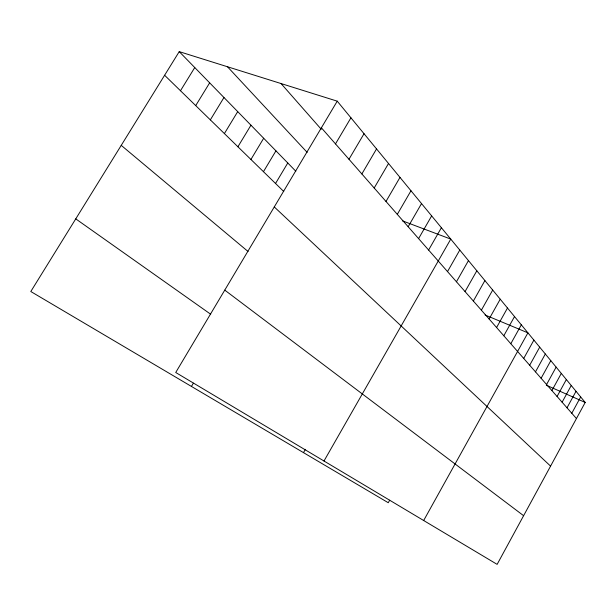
<?xml version="1.0" encoding="UTF-8"?>
<svg xmlns="http://www.w3.org/2000/svg" width="616" height="616" viewBox="0 0 616 616"><rect width="100%" height="100%" fill="white"/><g stroke="black" fill="none" stroke-linecap="round" stroke-linejoin="round"><path stroke-width="0.92" d="M567.013 407.807L576.022 391.299M571.794 413.244L580.672 396.95M337.237 101.163L585.2 402.448L497.135 564.372L175.729 372.495L337.237 101.163L179.233 51.629L30.8 291.522L388.265 502.725L389.674 500.207M557.072 396.473L566.35 379.541M562.115 402.217L571.248 385.5M546.577 384.507L556.133 367.128M551.898 390.575L561.307 373.419M535.481 371.856L545.329 354.007M541.11 378.27L550.804 360.66M523.716 358.45L533.887 340.101M529.683 365.25L539.693 347.155M510.81 343.728L521.328 324.84M423.669 520.512L527.912 332.84L485.108 314.999M503.811 335.759L514.522 316.57M489.112 318.996L500.223 299.199M496.588 327.52L507.492 308.031M481.373 310.179L492.692 290.051M473.358 301.047L484.9 280.58M456.448 281.766L468.46 260.606M465.057 291.584L476.83 270.778M447.516 271.587L459.775 250.058M323.993 461.007L450.766 239.1L402.34 220.805M303.495 452.637L305.39 449.333M428.605 250.034L441.395 227.72M418.587 238.615L431.662 215.893M408.162 226.726L421.529 203.58M397.305 214.353L410.98 190.76M385.993 201.455L399.984 177.4M374.189 187.996L388.519 163.471M361.861 173.943L376.545 148.918M348.972 159.259L364.033 133.718M335.497 143.89L350.943 117.81M191.445 386.44L193.362 383.198M275.537 183.476L287.772 162.978M263.455 171.695L275.945 150.851M250.928 159.467L263.679 138.261M237.915 146.77L250.943 125.202M224.393 133.58L237.714 111.627M210.341 119.874L223.962 97.521M195.711 105.606L209.656 82.844M180.48 90.745L194.756 67.56M546.307 385.208L585.2 402.448M75.753 218.873L210.703 314.245M224.763 290.121L523.608 515.692M121.236 145.361L248.055 251.497M274.274 206.938L550.573 466.112M164.611 75.26L283.76 191.499M179.233 51.629L295.826 171.24M227.489 66.759L307.153 152.368M281.058 83.553L321.283 129.298M321.375 127.797L576.445 418.549"/></g></svg>
